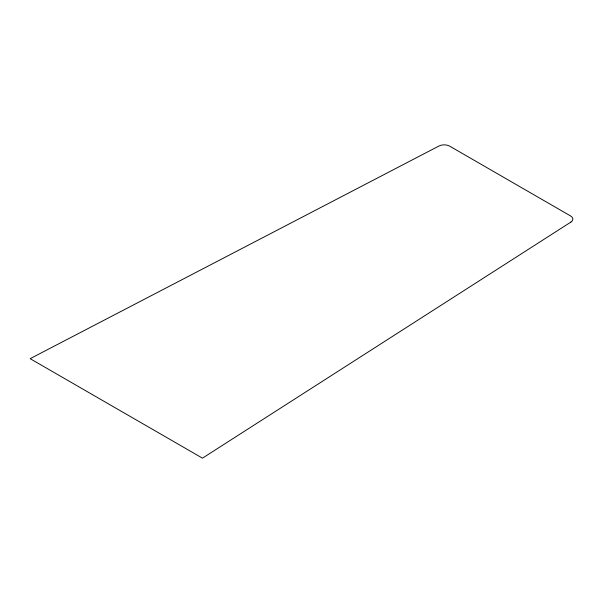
<?xml version="1.0" encoding="UTF-8"?>
<svg xmlns="http://www.w3.org/2000/svg" width="603" height="603" viewBox="0 0 603 603"><rect width="100%" height="100%" fill="white"/><g stroke="black" fill="none" stroke-linecap="round" stroke-linejoin="round"><path stroke-width="0.9" d="M570.868 222.1L202.472 458.159L30.15 358.672L439.022 145.986A7.733 4.462 0 0 1 449.665 146.145L570.589 215.957A7.733 4.462 0 0 1 570.868 222.1"/></g></svg>
